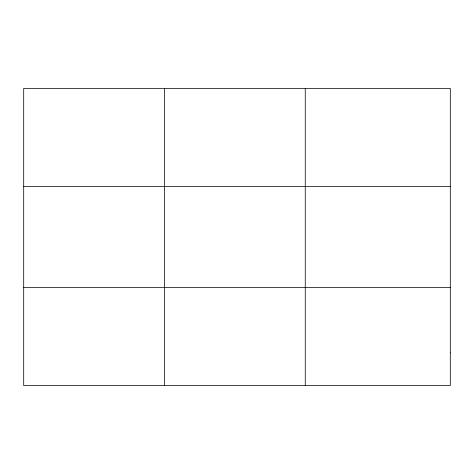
<?xml version="1.0" encoding="UTF-8"?>
<svg xmlns="http://www.w3.org/2000/svg" width="474" height="474" viewBox="0 0 474 474"><rect width="100%" height="100%" fill="white"/><g stroke="black" fill="none" stroke-linecap="round" stroke-linejoin="round"><path stroke-width="0.71" d="M164.478 385.575L164.478 88.425M305.256 385.575L305.256 88.425M23.7 186.483L450.3 186.483M23.7 287.517L450.3 287.517M450.3 352.887L450.3 385.575L23.7 385.575L23.7 88.425L450.3 88.425L450.3 352.887"/></g></svg>
